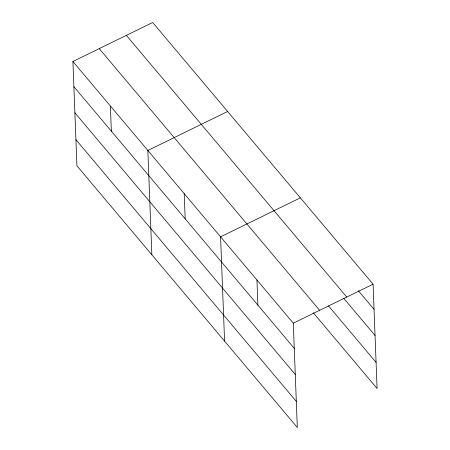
<?xml version="1.0" encoding="UTF-8"?>
<svg xmlns="http://www.w3.org/2000/svg" width="450" height="450" viewBox="0 0 450 450"><rect width="100%" height="100%" fill="white"/><g stroke="black" fill="none" stroke-linecap="round" stroke-linejoin="round"><path stroke-width="0.67" d="M72.917 61.492L293.304 323.19L297.315 427.5L76.922 165.803L72.917 61.492L152.685 22.5L373.078 284.197L377.083 388.507L313.335 312.806M227.621 111.476L147.847 150.474L151.852 254.779M300.347 197.837L220.579 236.829L224.584 341.139M293.304 323.19L373.078 284.197M358.335 290.717L374.046 309.375M126.36 35.37L346.753 297.062M343.62 298.17L375.047 335.486M328.494 305.887L376.082 362.391M99.242 48.628L319.629 310.32M73.884 86.676L294.272 348.368M74.886 112.787L295.279 374.484M75.921 139.691L296.308 401.389M256.939 280.012L257.906 305.19M184.213 193.652L185.181 218.829M110.379 105.986L111.347 131.164"/></g></svg>
